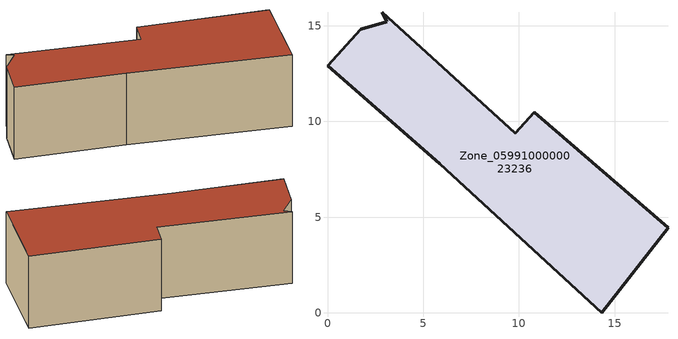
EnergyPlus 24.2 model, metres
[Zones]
Zone_0599100000023236
 floor ground (C_G): 2.86,15.71 9.82,9.39 10.8,10.49 17.8,4.43 14.34,0 5.87,7.78 0,12.92 1.73,14.83 3.1,15.21 z2.89
 wall outside (C_F): 17.8,4.43 10.8,10.49 9.82,9.39 2.86,15.71 3.1,15.21 1.73,14.83 0,12.92 5.87,7.78 14.34,0 17.8,4.43 z2.89:8.79
 roof outside (C_R): 9.82,9.39 2.86,15.71 3.1,15.21 1.73,14.83 0,12.92 5.87,7.78 14.34,0 17.8,4.43 10.8,10.49 z8.79
[BUILDING]
Pand.0599100000023236: North Axis=0; Terrain=City; Loads Convergence Tolerance Value=0.04; Temperature Convergence Tolerance Value=0.4; Solar Distribution=FullExterior; Maximum Number of Warmup Days=25; Minimum Number of Warmup Days=1
[Site:Location]
Rotterdam.The.Hague.AP_ZH_NLD Design_Conditions: Latitude=51.96; Longitude=4.45; Time Zone=1; Elevation=-4.5
[SITE:GROUNDTEMPERATURE:BUILDINGSURFACE]
18, 18, 18, 18, 18, 18, 18, 18, 18, 18, 18, 18
[MATERIAL] Thermal Absorptance=0.9; Solar Absorptance=0.7; Visible Absorptance=0.7
Name | Roughness | Thickness | Conductivity | Density | Specific Heat
G.TC.1946 | MediumSmooth | 0.15 | 1 | 540 | 1210
F.TC.1946 | Rough | 0.3 | 0.857143 | 1920 | 840
R.TC.1946 | MediumRough | 0.2 | 0.909091 | 1500 | 1000
[CONSTRUCTION]
C_G: G.TC.1946
C_F: F.TC.1946
C_R: R.TC.1946
[ZONE]
Zone_0599100000023236: Type=1; Multiplier=1; Ceiling Height=Autocalculate; Volume=Autocalculate; Floor Area=autocalculate; Part of Total Floor Area=Yes
[ZONEINFILTRATION:DESIGNFLOWRATE]
Infil_Zone_0599100000023236: Zone or ZoneList or Space or SpaceList=Zone_0599100000023236; Schedule=AlwaysOn; Design Flow Rate Calculation Method=Flow/Area; Flow Rate per Floor Area=0.003; Constant Term Coefficient=1; Temperature Term Coefficient=0; Velocity Term Coefficient=0; Velocity Squared Term Coefficient=0
[HVACTEMPLATE:ZONE:IDEALLOADSAIRSYSTEM]
Zone_0599100000023236: Maximum Heating Supply Air Temperature=50; Minimum Cooling Supply Air Temperature=13; Maximum Heating Supply Air Humidity Ratio=0.0156; Minimum Cooling Supply Air Humidity Ratio=0.0077; Heating Limit=NoLimit; Cooling Limit=NoLimit; Dehumidification Control Type=ConstantSensibleHeatRatio; Cooling Sensible Heat Ratio=0.7; Dehumidification Setpoint=60; Humidification Control Type=None; Humidification Setpoint=30; Outdoor Air Method=None; Outdoor Air Flow Rate per Person=0.00944; Outdoor Air Flow Rate per Zone Floor Area=0; Outdoor Air Flow Rate per Zone=0; Demand Controlled Ventilation Type=None; Outdoor Air Economizer Type=NoEconomizer; Heat Recovery Type=None; Sensible Heat Recovery Effectiveness=0.7; Latent Heat Recovery Effectiveness=0.65
[ZONECONTROL:THERMOSTAT]
ThermostatControl_Zone_0599100000023236: Zone or ZoneList=Zone_0599100000023236; Control Type Schedule=DualSetpointControlType; Control 1=Thermostat_Zone_0599100000023236; Temperature Difference Between Cutout And Setpoint=0
[THERMOSTATSETPOINT:DUALSETPOINT]
Thermostat_Zone_0599100000023236: Heating Setpoint Temperature Schedule=HeatingSetpoint_Zone_0599100000023236; Cooling Setpoint Temperature Schedule=CoolingSetpoint_Zone_0599100000023236
[SCHEDULE:COMPACT]
HeatingSetpoint_Zone_0599100000023236: Through: 12/31, For: AllDays, Until: 24:00, 21
CoolingSetpoint_Zone_0599100000023236: Through: 12/31, For: AllDays, Until: 24:00, 24
DualSetpointControlType: Through: 12/31, For: AllDays, Until: 24:00, 4
AlwaysOn: Through: 12/31, For: AllDays, Until: 24:00, 1
